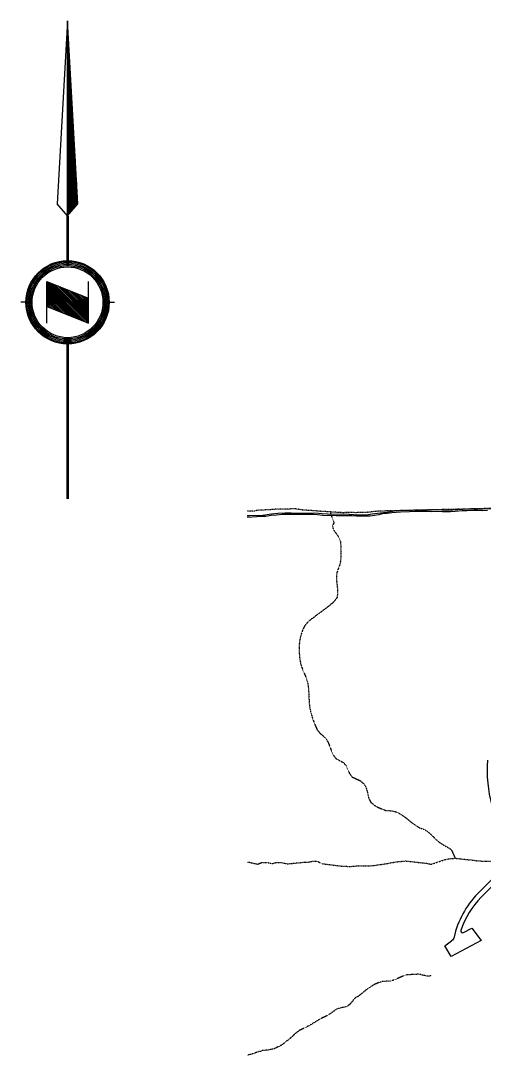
# Model space of a CAD drawing. Header units: millimetres. Extents: x -14000 to -11893, y 5996570 to 5998427.
# Drawn here: x -14000 to -13240, y 5996732 to 5998427 of the extents above; entities that cross this region are included whole.
import ezdxf

# ---------------------------------------------------------------- set-up
doc = ezdxf.new("R2010")
doc.units = ezdxf.units.MM
doc.header["$LTSCALE"] = 0.25
doc.linetypes.add('DASHED2', pattern=[0.375, 0.25, -0.125])
doc.layers.add('3_road_UNBC', color=8, linetype='Continuous')
doc.layers.add('3_trails', color=88, linetype='DASHED2')

# ---------------------------------------------------------------- blocks, each defined once
blk = doc.blocks.new('*X55')
at = {"color": 0}
for p, q in [((-0.1563, -0.1563), (0.1562, 0.1562)), ((-0.148, -0.1356), (0.1439, 0.1562)), ((-0.1398, -0.115), (0.1315, 0.1562)), ((-0.1315, -0.0944), (0.1191, 0.1562)), ((-0.1233, -0.0738), (0.1068, 0.1562)), ((-0.115, -0.0531), (0.0944, 0.1562)), ((-0.1068, -0.0325), (0.082, 0.1562)), ((-0.0985, -0.0119), (0.0696, 0.1562)), ((-0.0903, 0.0087), (0.0573, 0.1562)), ((-0.082, 0.0294), (0.0449, 0.1562)), ((-0.0738, 0.05), (0.0325, 0.1562)), ((-0.0655, 0.0706), (0.0201, 0.1562)), ((-0.0573, 0.0912), (0.0078, 0.1562)), ((-0.049, 0.1119), (-0.0046, 0.1562)), ((-0.0408, 0.1325), (-0.017, 0.1562)), ((-0.0325, 0.1531), (-0.0294, 0.1562)), ((-0.1439, -0.1563), (0.148, 0.1356)), ((-0.1315, -0.1563), (0.1398, 0.115)), ((-0.1191, -0.1563), (0.1315, 0.0944)), ((-0.1068, -0.1563), (0.1233, 0.0738)), ((-0.0944, -0.1563), (0.115, 0.0531)), ((-0.082, -0.1563), (0.1068, 0.0325)), ((-0.0696, -0.1563), (0.0985, 0.0119)), ((-0.0573, -0.1563), (0.0903, -0.0087)), ((-0.0449, -0.1563), (0.082, -0.0294)), ((-0.0325, -0.1563), (0.0738, -0.05)), ((-0.0201, -0.1563), (0.0655, -0.0706)), ((-0.0078, -0.1563), (0.0573, -0.0912)), ((0.0046, -0.1563), (0.049, -0.1119)), ((0.017, -0.1563), (0.0408, -0.1325)), ((0.0294, -0.1563), (0.0325, -0.1531))]:
    blk.add_line(p, q, dxfattribs=at)
blk = doc.blocks.new('block_imp_north')
for p, q in [((0, 2.1134), (-0.0781, 0.7384)), ((0.0781, 0.7384), (0, 2.1134)), ((0, 0.6484), (0, 2.1134)), ((0.0098, 0.6598), (0.0098, 1.9403)), ((0.0197, 0.6711), (0.0197, 1.7671)), ((0.0295, 0.6824), (0.0295, 1.5939)), ((0.0394, 0.6938), (0.0394, 1.4207)), ((0.0492, 0.7051), (0.0492, 1.2475)), ((0.059, 0.7165), (0.059, 1.0743)), ((0.0689, 0.7278), (0.0689, 0.9011)), ((0, 0.6484), (-0.0781, 0.7384)), ((0, 0.6484), (0.0781, 0.7384)), ((-0.1563, -0.1563), (-0.1563, 0.1562)), ((-0.1563, 0.1562), (0.1562, 0.0313)), ((0.1562, -0.1563), (0.1562, 0.1562)), ((-0.2891, 0), (-0.3516, 0)), ((0.2891, 0), (0.3516, 0)), ((-0.1563, -0.0313), (0.1562, -0.1563))]:
    blk.add_line(p, q)
at = {"color": 0}
blk.add_line((0.0001, 2.1124), (0, 2.1125), dxfattribs=at)
at = {"const_width": 0.02}
for points in [[(0, 0.2734), (0, 0.6484)], [(0, -1.4766), (0, -0.2891)]]:
    blk.add_lwpolyline(points, dxfattribs=at)
for radius in [0.3125, 0.3048, 0.295, 0.2852, 0.2754, 0.2656]:
    blk.add_circle((0, 0), radius)
at = {"rotation": 90}
blk.add_blockref('*X55', (0, 0), dxfattribs=at)

msp = doc.modelspace()

# ---------------------------------------------------------------- linework, layer by layer
at = {"layer": '3_road_UNBC'}
for p, q in [((-13274.3, 5996933.4), (-13260.7, 5996940.9)), ((-13260.7, 5996940.9), (-13245.5, 5996920.3)), ((-13305, 5996911.8), (-13293.8, 5996919.9)), ((-13294.8, 5996894.1), (-13305, 5996911.8)), ((-13245.5, 5996920.3), (-13294.8, 5996894.1))]:
    msp.add_line(p, q, dxfattribs=at)
for points in [[(-13628.8, 5997616.5), (-13624, 5997616.7), (-13603.6, 5997617.2), (-13588.8, 5997619.2), (-13578.5, 5997620.2), (-13566.7, 5997620.9), (-13556.6, 5997621.1), (-13537.1, 5997620.3), (-13517.8, 5997620.9), (-13505.7, 5997619.6), (-13496.9, 5997619.3), (-13461.9, 5997618.8), (-13454.7, 5997618.3), (-13442.3, 5997617.9), (-13430.7, 5997618.1), (-13424.1, 5997619.2), (-13415.2, 5997620.5), (-13400.7, 5997621.9), (-13384.1, 5997624.6), (-13362.6, 5997625.5), (-13343, 5997625.6), (-13326.9, 5997625.8), (-13318.7, 5997626.3), (-13301.5, 5997625.4), (-13291.7, 5997625.7), (-13275.3, 5997627), (-13266.8, 5997627.3), (-13253.4, 5997627.3), (-13243, 5997627.6), (-13226.6, 5997628.1)], [(-13235.1, 5997625), (-13243.1, 5997624.4), (-13251.2, 5997624.8), (-13257.1, 5997624.8), (-13268.9, 5997624.4), (-13276.7, 5997624.3), (-13288.1, 5997623.2), (-13295.9, 5997622.8), (-13303, 5997622.6), (-13308.9, 5997622.6), (-13318.8, 5997622.9), (-13327, 5997622.7), (-13334, 5997623.1), (-13343.5, 5997623), (-13354.9, 5997623.2), (-13362.8, 5997622.8), (-13377.7, 5997622), (-13384.6, 5997621.6), (-13391.6, 5997621), (-13399.4, 5997619.9), (-13407.5, 5997619.1), (-13413, 5997617.8), (-13427.1, 5997615.6), (-13438.3, 5997615.7), (-13449.5, 5997615.5), (-13457, 5997616.2), (-13464.6, 5997616.3), (-13471.4, 5997616.3), (-13482.7, 5997615.9), (-13505.1, 5997616.4), (-13513.3, 5997617.9), (-13520.2, 5997618.3), (-13526.4, 5997618.1), (-13536, 5997618.1), (-13546.2, 5997618.2), (-13556.3, 5997618.5), (-13565.4, 5997618.3), (-13571.5, 5997618.2), (-13580.6, 5997616.9), (-13589.5, 5997616.4), (-13598.6, 5997614.9), (-13606.3, 5997614.8), (-13613, 5997614.3), (-13628.8, 5997613.3)]]:
    msp.add_lwpolyline(points, dxfattribs=at)
for points in [[(-13235.1, 5997215.9, 0.16509), (-13197.8, 5997073.8, -0.354073), (-13200.2, 5997048.7), (-13251, 5996997.2, 0.141694), (-13289.9, 5996925.8, -0.184021), (-13293.8, 5996919.9)], [(-13077.7, 5996853.8), (-13100.2, 5996903.3, -0.036891), (-13105.5, 5996917.6), (-13112.6, 5996942.3), (-13116.5, 5996955.9, 0.093158), (-13132.4, 5996987.6), (-13179.1, 5997049, 0.456707), (-13188.2, 5997049.6), (-13245.3, 5996991.5, 0.117142), (-13278.6, 5996937, 0.679881), (-13274.3, 5996933.4)]]:
    msp.add_lwpolyline(points, format="xyb", dxfattribs=at)
at = {"layer": '3_trails', "ltscale": 0.5, "flags": 128}
for points in [[(-13093.4, 5997634.3), (-13121.3, 5997631.8), (-13231.6, 5997628), (-13413.5, 5997623.7), (-13434.3, 5997621.5), (-13450.2, 5997621.2), (-13467.6, 5997621.4), (-13471.5, 5997621.1)], [(-13471.5, 5997621.1), (-13508.5, 5997623.4), (-13514.1, 5997623.9), (-13519.8, 5997624.4), (-13528.4, 5997624.9), (-13537.3, 5997625.5), (-13543.6, 5997626.5), (-13549.4, 5997627.5), (-13555.1, 5997627.5), (-13560.6, 5997627), (-13568.9, 5997627), (-13574.6, 5997627), (-13579.8, 5997627), (-13585.3, 5997626.5), (-13590.3, 5997626), (-13595.8, 5997626), (-13601.3, 5997625.5), (-13612.4, 5997625), (-13618.2, 5997623.5), (-13628.8, 5997624)], [(-13492.4, 5997622.4), (-13491.9, 5997619), (-13489.3, 5997612), (-13486.5, 5997605.5), (-13488.9, 5997599.5), (-13487.7, 5997593.5), (-13483.5, 5997587.9), (-13479.1, 5997581.9), (-13476.2, 5997575.4), (-13475.4, 5997568.4), (-13475.1, 5997561.4), (-13475.1, 5997556.3), (-13475.2, 5997549.3), (-13475.7, 5997542.3), (-13477.1, 5997535.8), (-13479.8, 5997528.8), (-13482, 5997522.2), (-13482.5, 5997515.2), (-13482.1, 5997508.2), (-13481.6, 5997503.2), (-13480.8, 5997496.2), (-13480.5, 5997489.2), (-13481.4, 5997482.6), (-13485.5, 5997476.6), (-13490.8, 5997471.6), (-13496.2, 5997467.1), (-13501.8, 5997463.1), (-13507.6, 5997458.6), (-13513.3, 5997454.6), (-13519, 5997450.1), (-13524.5, 5997446.1), (-13529.7, 5997441.6), (-13534.4, 5997436), (-13537.6, 5997429.5), (-13539.9, 5997423), (-13541.8, 5997416), (-13543.1, 5997409), (-13543.6, 5997402), (-13543.6, 5997394.9), (-13543.2, 5997387.9), (-13542.4, 5997380.9), (-13541.1, 5997373.9), (-13539.1, 5997367.4), (-13536.4, 5997360.8), (-13533.6, 5997354.3), (-13531, 5997347.8), (-13529.3, 5997340.8), (-13528.4, 5997333.7), (-13527.9, 5997326.7), (-13527.6, 5997319.7), (-13527.3, 5997312.7), (-13526.7, 5997305.7), (-13525.7, 5997298.6), (-13524, 5997292.1), (-13521.9, 5997285.1), (-13519.5, 5997278.6), (-13517, 5997272.1), (-13514, 5997265.5), (-13509.4, 5997260), (-13504, 5997255.5), (-13499.2, 5997250.5), (-13495.9, 5997244.5), (-13493.1, 5997237.4), (-13490.6, 5997230.9), (-13487.6, 5997224.4), (-13483.7, 5997218.9), (-13477.5, 5997215.4), (-13471.1, 5997211.9), (-13466.7, 5997206.8), (-13463.8, 5997200.3), (-13460.9, 5997193.8), (-13456.7, 5997188.3), (-13450.1, 5997185.3), (-13443.8, 5997182.3), (-13438.2, 5997177.7), (-13434.3, 5997171.7), (-13432.2, 5997165.2), (-13431.2, 5997160.2), (-13429.5, 5997153.2), (-13426.4, 5997147.1), (-13421.4, 5997142.6), (-13415.2, 5997139.1), (-13408.4, 5997136.1), (-13401.7, 5997133.6), (-13394.7, 5997133.1), (-13387.5, 5997132.1), (-13381.1, 5997129.6), (-13375.2, 5997126), (-13369.5, 5997122), (-13363.9, 5997117.5), (-13358.3, 5997113), (-13352.6, 5997109), (-13346.6, 5997105), (-13339.8, 5997102.9), (-13333.7, 5997099.4), (-13328.4, 5997094.9), (-13323.3, 5997089.9), (-13318.2, 5997084.9), (-13312.8, 5997080.4), (-13306.9, 5997076.9), (-13300.7, 5997073.3), (-13294.5, 5997069.8), (-13288.2, 5997055.3)], [(-13628.8, 5997049), (-13626.6, 5997049), (-13611.3, 5997045.5), (-13604.6, 5997048.5), (-13595.8, 5997048.5), (-13588.3, 5997046.5), (-13579.7, 5997048.5), (-13574.6, 5997048.5), (-13562.7, 5997046), (-13533.3, 5997048.9), (-13527.9, 5997048.9), (-13521.9, 5997050.4), (-13514, 5997050.4), (-13506.3, 5997046.4), (-13475.1, 5997042.4), (-13468, 5997042.4), (-13461.2, 5997041.4), (-13455.4, 5997042.4), (-13433.6, 5997042.9), (-13427.7, 5997042.8), (-13421.3, 5997043.3), (-13404.2, 5997045.8), (-13384.7, 5997049.3), (-13369.1, 5997050.8), (-13334, 5997046.8), (-13327.6, 5997045.3), (-13302.1, 5997053.8), (-13288.2, 5997055.3)], [(-13288.2, 5997055.3), (-13267, 5997052.8), (-13260, 5997052.2), (-13252.6, 5997051.2), (-13245.9, 5997050.7), (-13239.2, 5997050.2), (-13231.5, 5997050.2), (-13225.6, 5997050.2), (-13214.3, 5997050.7), (-13205.4, 5997051.7), (-13192.7, 5997054.2)], [(-13326.7, 5996862.8), (-13332.4, 5996861.8), (-13341.6, 5996863.8), (-13347.1, 5996865.3), (-13354.8, 5996864.8), (-13366.3, 5996864.3), (-13369.3, 5996863.8), (-13376.5, 5996860.8), (-13382.1, 5996858.3), (-13384.6, 5996857.3), (-13386.8, 5996856.3), (-13393.7, 5996853.8), (-13399.1, 5996853.8), (-13406.7, 5996853.3), (-13413.7, 5996851.3), (-13420.4, 5996848.3), (-13431.8, 5996841.3), (-13434.7, 5996838.8), (-13445.7, 5996829.8), (-13447.8, 5996828.3), (-13449.8, 5996827.8), (-13453, 5996825.3), (-13457.2, 5996819.7), (-13461.8, 5996814.7), (-13467.4, 5996811.7), (-13474.6, 5996810.2), (-13481.9, 5996808.2), (-13488.2, 5996803.7), (-13494.4, 5996799.2), (-13501, 5996795.7), (-13506.6, 5996793.2), (-13512.2, 5996790.2), (-13517.8, 5996786.7), (-13524.2, 5996782.7), (-13530.6, 5996779.2), (-13536.6, 5996776.2), (-13543.1, 5996773.2), (-13547.1, 5996770.2), (-13551, 5996767.2), (-13555.1, 5996762.7), (-13556.6, 5996761.7), (-13560.1, 5996758.6), (-13564.3, 5996755.6), (-13568.2, 5996752.1), (-13572.5, 5996749.1), (-13578.3, 5996746.1), (-13583.2, 5996743.6), (-13588.7, 5996742.1), (-13594.3, 5996741.1), (-13604.4, 5996740.1), (-13605.7, 5996739.1), (-13611.2, 5996738.1), (-13616, 5996736.1), (-13622.3, 5996734.1), (-13628.2, 5996732.6), (-13628.8, 5996732.4)]]:
    msp.add_lwpolyline(points, dxfattribs=at)

# ---------------------------------------------------------------- block references
at = {"xscale": 218.2504733350607, "yscale": 218.2504733350607, "zscale": 218.2504733350607}
msp.add_blockref('block_imp_north', (-13922.9, 5997965.8), dxfattribs=at)

doc.saveas('drawing.dxf')
